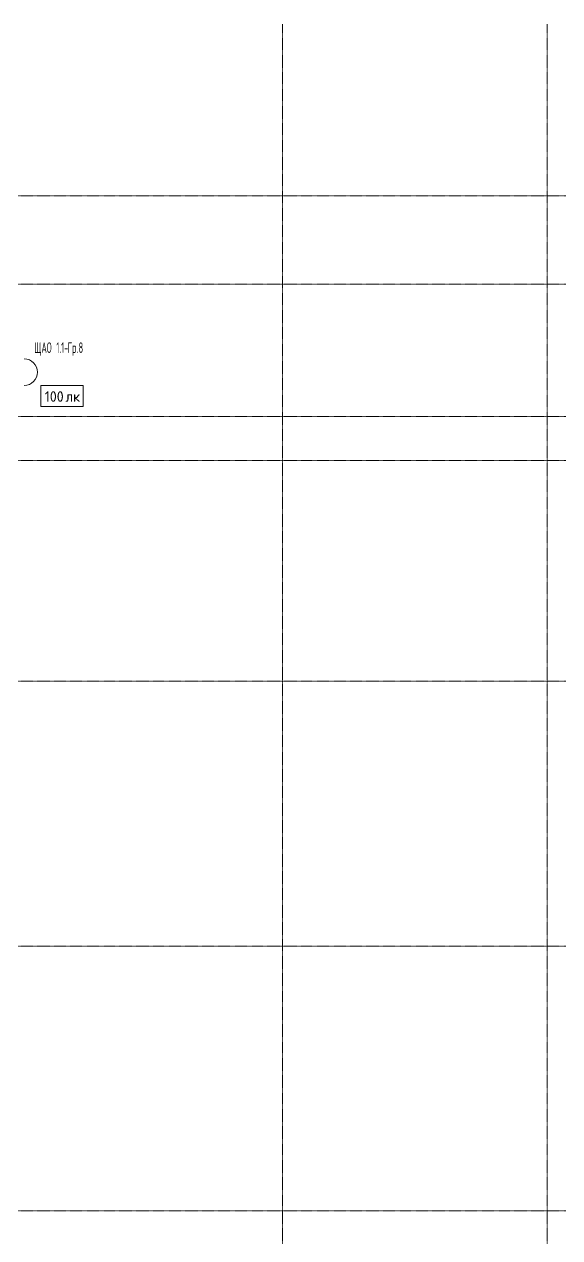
# Model space of a CAD drawing. Header units: millimetres. Extents: x -4730 to 98194, y -4296 to 93388.
# Drawn here: x 15645 to 27787, y 65891 to 93388 of the extents above; entities that cross this region are included whole.
import ezdxf

# ---------------------------------------------------------------- set-up
doc = ezdxf.new("R2010")
doc.units = ezdxf.units.MM
doc.linetypes.add('Линия сетки', pattern=[22.225, 12.7, -3.175, 3.175, -3.175])
doc.layers.add('Линии', color=7, linetype='Continuous', lineweight=9, true_color=0x00a600)
doc.layers.add('Типовые аннотации', color=5, linetype='Continuous', lineweight=18, true_color=0x0000ff)
for name, color, linetype, lineweight in [('Марки силовых электроприборов', 7, 'Continuous', 9), ('Оси', 7, 'Continuous', 9), ('Текстовые примечания', 7, 'Continuous', 9)]:
    doc.layers.add(name, color=color, linetype=linetype, lineweight=lineweight)
doc.styles.add('GOST Common', font='GOST_Common.ttf', dxfattribs={"width": 0.6, "height": 240})
doc.styles.add('GOST Common_2', font='GOST_Common.ttf', dxfattribs={"height": 240})

msp = doc.modelspace()

# ---------------------------------------------------------------- linework, layer by layer
at = {"layer": 'Линии', "color": 96, "true_color": 0x008000}
for p, q in [((16018.8591, 85203.1537), (16018.8591, 84723.1537)), ((16978.8591, 85203.1537), (16018.8591, 85203.1537)), ((16978.8591, 84723.1537), (16978.8591, 85203.1537)), ((16018.8591, 84723.1537), (16978.8591, 84723.1537))]:
    msp.add_line(p, q, dxfattribs=at)
at = {"layer": 'Оси', "linetype": 'Линия сетки'}
for p, q in [((21500, 93388.3703), (21500, -3096.3487)), ((27500, 93388.3703), (27500, -3096.3487)), ((98194.2682, 89500), (-3530.0173, 89500)), ((98194.2682, 87500), (-3530.0173, 87500)), ((98194.2682, 84500), (-3530.0173, 84500)), ((98194.2682, 83500), (-3530.0173, 83500)), ((98194.2682, 78500), (-3530.0173, 78500)), ((98194.2682, 72500), (-3530.0173, 72500)), ((98194.2682, 66500), (-3530.0173, 66500))]:
    msp.add_line(p, q, dxfattribs=at)
at = {"layer": 'Типовые аннотации', "color": 1, "true_color": 0xff0000}
msp.add_arc((15645, 85505), 300, 270, 90, dxfattribs=at)

# ---------------------------------------------------------------- texts
at = {"layer": 'Марки силовых электроприборов', "char_height": 240, "attachment_point": 1, "style": 'GOST Common'}
for s, insert, width in [('ЩАО', (15869.9334, 86180.1824), 502.17705), (' 1.1-', (16284.2709, 86180.1824), 415.5948), ('Гр', (16627.1709, 86180.1824), 253.9746), ('.8', (16836.7209, 86180.1824), 178.93665)]:
    msp.add_mtext(s, dxfattribs=dict(at, insert=insert, width=width))
at = {"layer": 'Текстовые примечания', "color": 96, "true_color": 0x008000, "char_height": 240, "attachment_point": 1, "style": 'GOST Common_2'}
for s, insert, width in [('100', (16110.1013, 85072.6784), 567.59475), ('лк', (16578.4138, 85072.6784), 413.67075)]:
    msp.add_mtext(s, dxfattribs=dict(at, insert=insert, width=width))

doc.saveas('drawing.dxf')
